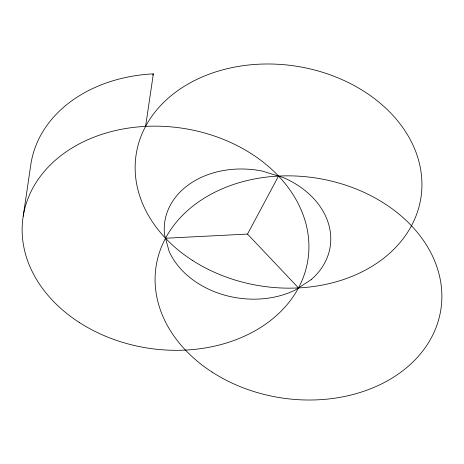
<?xml version="1.0" encoding="UTF-8"?>
<svg xmlns="http://www.w3.org/2000/svg" width="464" height="464" viewBox="0 0 464 464"><rect width="100%" height="100%" fill="white"/><g stroke="black" fill="none" stroke-linecap="round" stroke-linejoin="round"><path stroke-width="0.7" d="M23.2 216.236L30.955 163.722A144.02 111.29 8.4 0 1 153.346 73.863L145.592 126.376M165.526 238.235L247.515 234.076L278.539 176.071M247.515 234.076L298.474 287.929M152.679 75.139A144.02 111.29 8.4 0 1 153.346 73.863M311.1 279.717L295.017 290.174A83.63 64.624 8.4 0 1 169.157 251.447L164.534 234.622A83.63 64.624 8.4 0 1 262.282 171.071L282.988 177.439A83.63 64.624 8.4 0 1 311.1 279.717M79.211 322.416A144.02 111.29 8.4 0 0 307.852 260.229A144.02 111.29 8.4 0 0 109.521 132.054A144.02 111.29 8.4 0 0 79.211 322.416M192.224 260.258A144.02 111.29 8.4 0 0 420.865 198.07A144.02 111.29 8.4 0 0 222.534 69.89A144.02 111.29 8.4 0 0 192.224 260.258M212.152 372.111A144.02 111.29 8.4 0 0 440.8 309.929A144.02 111.29 8.4 0 0 242.463 181.749A144.02 111.29 8.4 0 0 212.152 372.111"/></g></svg>
